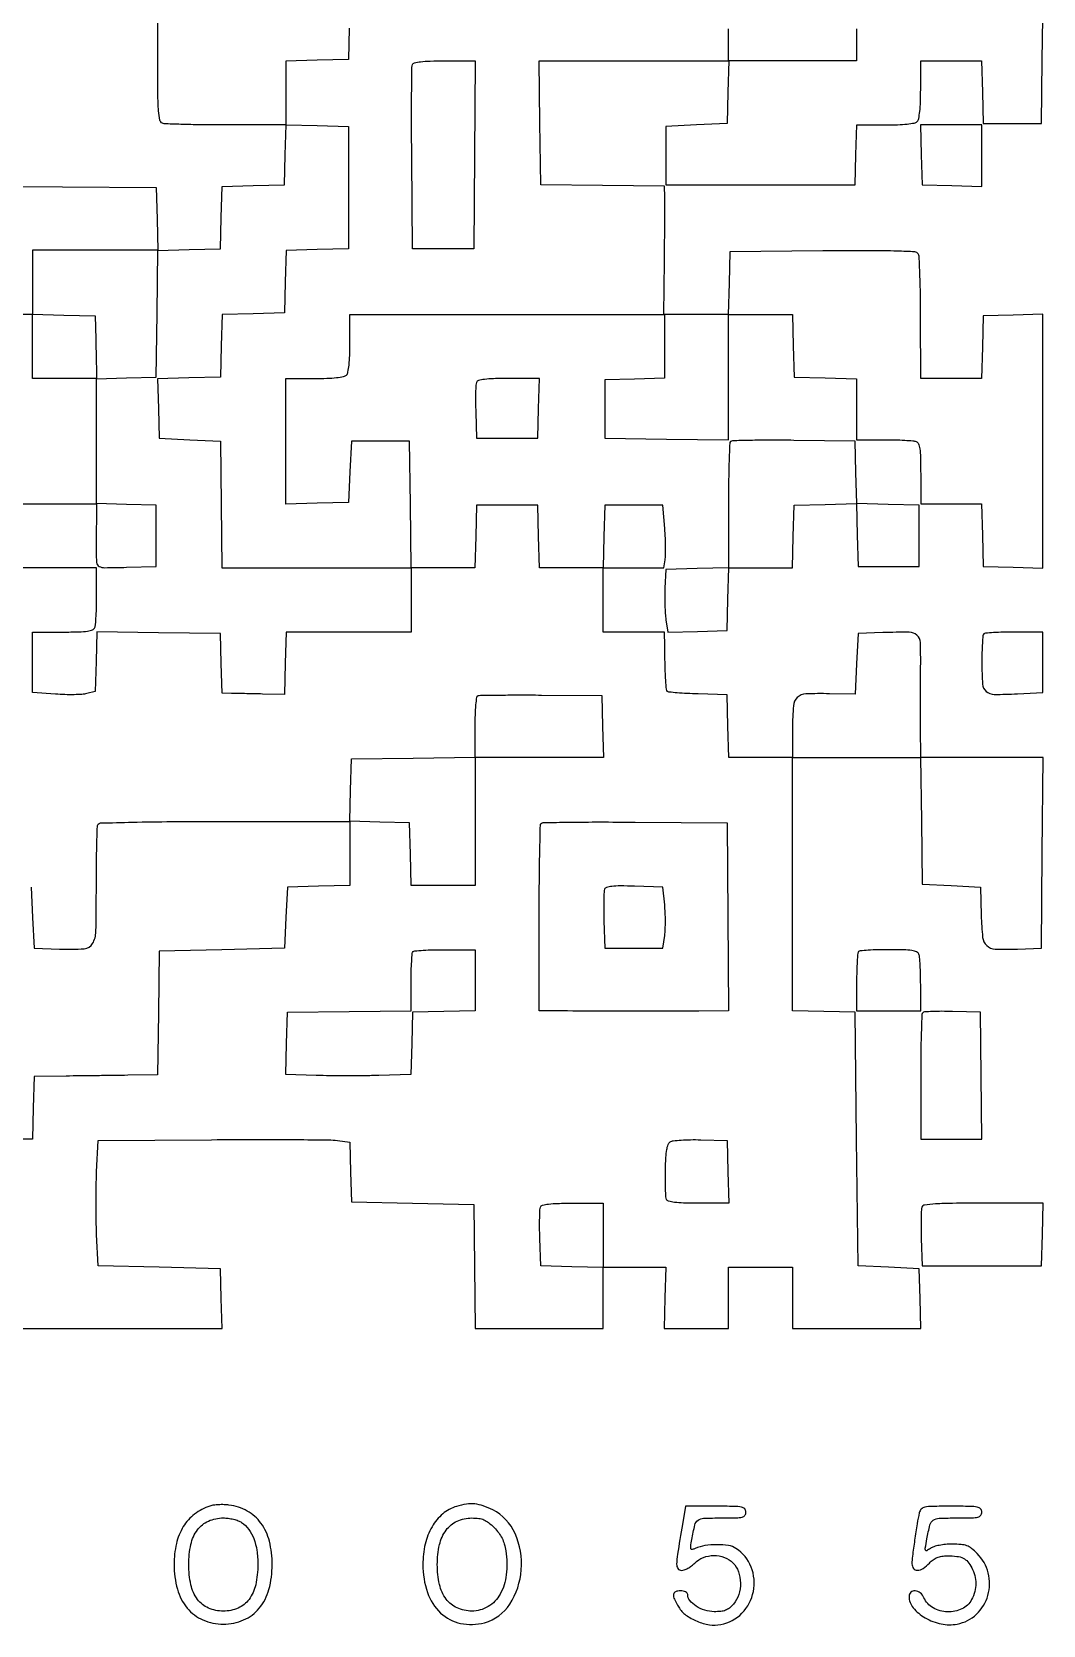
# Model space of a CAD drawing. Extents: x 179 to 1071, y 112 to 1107.
# Drawn here: x 724 to 1071, y 112 to 659 of the extents above; entities that cross this region are included whole.
import ezdxf

# ---------------------------------------------------------------- set-up
doc = ezdxf.new("R2010")
doc.units = 0

msp = doc.modelspace()

# ---------------------------------------------------------------- linework, layer by layer
for points in [[(702, 214), (745.534983, 214), (789.069966, 214), (788.784983, 224.25), (788.5, 234.5), (767.5, 235), (746.5, 235.5), (746, 246.25, -0.007319), (745.844124, 251.143845, -0.004301), (745.79375, 257, -0.004301), (745.844124, 262.856155, -0.007319), (746, 267.75), (746.5, 278.5), (785.5, 278.793658, -0.001505), (800.748164, 278.862581, -0.002148), (814.282093, 278.82487, -0.001174), (825.724706, 278.71695, -0.032398), (828.715636, 278.487539), (832.931273, 277.88776), (833.215636, 267.69388), (833.5, 257.5), (854.5, 257), (875.5, 256.5), (875.769888, 235.25), (876.039775, 214), (898.019888, 214), (920, 214), (920, 224.5), (920, 235), (930.75, 235.00211), (941.5, 235.00422), (941.185662, 224.50211), (940.871323, 214), (951.935662, 214), (963, 214), (963, 224.5), (963, 235), (974, 235), (985, 235), (985, 224.5), (985, 214), (1007.034983, 214), (1029.069966, 214), (1028.784983, 224.25), (1028.5, 234.5), (1018, 235), (1007.5, 235.5), (1007, 279), (1006.5, 322.5), (995.75, 322.783832), (985, 323.067663), (985, 366.533832), (985, 410), (1006.980498, 410), (1028.960995, 410), (1029.230498, 388.25), (1029.5, 366.5), (1039.5, 366), (1049.5, 365.5), (1049.78602, 355.765906, 0.018563), (1050.288309, 348.223421, 0.181953), (1051.69017, 345.419268, 0.179528), (1054.602547, 344.215405, 0.01798), (1062.259538, 344.209712), (1070.5, 344.5), (1070.763664, 377.25), (1071.027329, 410), (1050.013664, 410), (1029, 410), (1028.914061, 420.25, -0.00191), (1028.892623, 424.947798, -0.001083), (1028.900725, 430.635728, -0.001082), (1028.933707, 436.367535, -0.001783), (1028.98934, 441.212054, 0.012933), (1028.900453, 449.430724, 0.204244), (1027.735056, 451.908602, 0.182712), (1025.080826, 452.928295, 0.010014), (1016, 452.795054), (1007.5, 452.5), (1007, 442.065722), (1006.5, 431.631443), (997.704684, 431.826653, 0.015735), (989.53858, 431.750904, 0.179481), (986.615159, 430.528927, 0.189304), (985.276959, 427.726614, 0.017835), (985, 419.964816), (985, 410), (974.033832, 410), (963.067663, 410), (962.783832, 420.75), (962.5, 431.5), (952.560598, 431.772735, -0.005103), (948.710893, 431.917699, -0.007801), (945.376729, 432.129521, -0.003444), (942.555841, 432.372536, -0.174895), (942.062331, 432.604335, -0.174373), (941.694292, 433.38585, -0.008212), (941.462677, 436.333159, -0.008696), (941.264525, 440.772269, -0.002012), (941.091064, 448.25), (941, 453), (930.5, 453), (920, 453), (920, 464), (920, 475), (930.375, 475), (940.75, 475), (941.244434, 477.75, 0.039272), (941.398976, 479.299801, 0.008128), (941.411669, 482.042188, 0.008495), (941.320258, 485.235542, 0.007917), (941.119434, 488.5), (940.5, 496.5), (930.5, 496.5), (920.5, 496.5), (920.216168, 485.75), (919.932337, 475), (909, 475), (898.067663, 475), (897.783832, 485.75), (897.5, 496.5), (887, 496.5), (876.5, 496.5), (876.216168, 485.75), (875.932337, 475), (864.985671, 475), (854.039005, 475), (853.769502, 496.75), (853.5, 518.5), (843.5, 518.5), (833.5, 518.5), (833, 508), (832.5, 497.5), (821.75, 497.216168), (811, 496.932337), (811, 518.466168), (811, 540), (820.8, 540, 0.008695), (825.071747, 540.074295, 0.018472), (828.369558, 540.311224, 0.019349), (830.799696, 540.671932, 0.150969), (831.8, 541.2, 0.150969), (832.328068, 542.200304, 0.019349), (832.688776, 544.630442, 0.018472), (832.925705, 547.928253, 0.008695), (833, 552.2), (833, 562), (887, 562), (941, 562), (941, 551.034983), (941, 540.069966), (930.75, 539.784983), (920.5, 539.5), (920.5, 529.5), (920.5, 519.5), (941.75, 519.230112), (963, 518.960225), (963, 540.480112), (963, 562), (973.966168, 562), (984.932337, 562), (985.216168, 551.25), (985.5, 540.5), (996.25, 540.216168), (1007, 539.932337), (1007, 529.466168), (1007, 519), (1016.418213, 519, -0.005951), (1020.140776, 518.955695, -0.007831), (1023.534475, 518.821697, -0.005915), (1026.361889, 518.632106, -0.07203), (1027.418213, 518.393011, -0.205218), (1028.23239, 517.601595, -0.063068), (1028.69735, 515.913621, -0.030363), (1028.940414, 512.960143, -0.005351), (1029, 507.393011), (1029, 497), (1039.466168, 497), (1049.932337, 497), (1050.216168, 486.25), (1050.5, 475.5), (1060.75, 475.215017), (1071, 474.930034), (1071, 518.5), (1071, 562.069966), (1060.75, 561.784983), (1050.5, 561.5), (1050.216168, 550.75), (1049.932337, 540), (1039.466168, 540), (1029, 540), (1028.984687, 560.75, 0.003606), (1028.920739, 568.793811, 0.005493), (1028.738127, 575.776074, 0.002207), (1028.490203, 581.739938, 0.130645), (1028.166836, 582.764295, 0.241759), (1027.006827, 583.445189, 0.006458), (1020.895282, 583.710935, 0.008037), (1011.662586, 583.844504, 0.001667), (995.432148, 583.764295), (963.5, 583.5), (963.216168, 572.75), (962.932337, 562), (951.887126, 562), (940.841915, 562), (941.018567, 580.25, 0.000673), (941.079078, 587.511441, 0.000848), (941.114654, 594.234783, 0.000673), (941.127344, 599.875792, 0.006766), (941.097609, 602.230112), (941, 605.960225), (919.75, 606.230112), (898.5, 606.5), (898.230112, 627.75), (897.960225, 649), (930.513944, 649), (963.067663, 649), (962.783832, 638.25), (962.5, 627.5), (952, 627), (941.5, 626.5), (941.5, 616.5), (941.5, 606.5), (974, 606.5), (1006.5, 606.5), (1006.784983, 616.75), (1007.069966, 627), (1016.834983, 627, 0.00874), (1021.089346, 627.074375, 0.018513), (1024.377065, 627.311444, 0.019392), (1026.800997, 627.672291, 0.150838), (1027.8, 628.2, 0.150969), (1028.328068, 629.200304, 0.019349), (1028.688776, 631.630442, 0.018472), (1028.925705, 634.928253, 0.008695), (1029, 639.2), (1029, 649), (1039.466168, 649), (1049.932337, 649), (1050.216168, 638.25), (1050.5, 627.5), (1060.5, 627.5), (1070.5, 627.5), (1070.769502, 649.25), (1071.039005, 671)], [(832.783485, 660.215829), (832.5, 649.5), (821.75, 649.216168), (811, 648.932337), (811, 637.966168), (811, 627), (790.581787, 627, -0.002771), (782.642891, 627.043995, -0.004125), (775.696775, 627.178303, -0.001841), (769.779435, 627.363369, -0.083055), (768.581787, 627.606989, -0.258697), (767.696146, 628.662537, -0.030015), (767.275578, 631.835307, -0.015901), (767.049566, 637.485827, -0.002045), (767, 649.606989), (767, 671)], [(702.039695, 606.027654), (734.269847, 605.763827), (766.5, 605.5), (766.784171, 594.716515), (767.068343, 583.93303), (777.784171, 584.216515), (788.5, 584.5), (788.783492, 595.216508), (789.066984, 605.933016), (799.783492, 606.216508), (810.5, 606.5), (810.785353, 616.783473), (811.070705, 627.066946), (821.785353, 626.783473), (832.5, 626.5), (832.5, 605.5), (832.5, 584.5), (821.783492, 584.216508), (811.066984, 583.933016), (810.783492, 573.216508), (810.5, 562.5), (799.783492, 562.216508), (789.066984, 561.933016), (788.783492, 551.216508), (788.5, 540.5), (777.715394, 540.215817), (766.930789, 539.931635), (767.215394, 529.715817), (767.5, 519.5), (778, 519), (788.5, 518.5), (788.769502, 496.75), (789.039005, 475), (821.519502, 475), (854, 475), (854, 464), (854, 453), (832.533832, 453), (811.067663, 453), (810.783832, 442.279882), (810.5, 431.559765), (803, 431.722392, 0.000144), (799.892804, 431.78887, 0.000141), (796.758714, 431.854135, 0.000139), (794.005162, 431.909938, 0.000526), (792.284983, 431.942509), (789.069966, 432), (788.784983, 442.25), (788.5, 452.5), (767.285202, 452.769785), (746.070403, 453.03957), (745.785202, 442.83969), (745.5, 432.639811), (742.589847, 431.863557, -0.049614), (740.975133, 431.600449, -0.011603), (738.231596, 431.492919, -0.011849), (735.054745, 431.517471, -0.011385), (731.839847, 431.691869), (724, 432.296435), (724, 442.648217), (724, 453), (734.393011, 453, 0.005351), (739.960143, 453.059586, 0.030363), (742.913621, 453.30265, 0.063068), (744.601595, 453.76761, 0.205218), (745.393011, 454.581787, 0.07203), (745.632106, 455.638111, 0.005915), (745.821697, 458.465525, 0.007831), (745.955695, 461.859224, 0.005951), (746, 465.581787), (746, 475), (724, 475), (702, 475)], [(723.5, 365.5), (724, 355), (724.5, 344.5), (733.243181, 344.211167, 0.023959), (741.747799, 344.337778, 0.250568), (744.616401, 346.111651, 0.127355), (745.757139, 350.192095, 0.004897), (745.906976, 366.026927, -0.002845), (745.948436, 373.764816, -0.004409), (746.081133, 380.443282, -0.001463), (746.263263, 386.2028, -0.130492), (746.509183, 387.014858, -0.252893), (747.304299, 387.472038, -0.000952), (758.259455, 387.74072, -0.003986), (771.805739, 387.939111, -0.001668), (790.059017, 388), (833, 388), (833, 377.033832), (833, 366.067663), (822.25, 365.783832), (811.5, 365.5), (811, 355), (810.5, 344.5), (789, 344), (767.5, 343.5), (767.230112, 322.25), (766.960225, 301), (756.730112, 300.878498, -0.000016), (752.020408, 300.822715, -0.000009), (746.273845, 300.754941, -0.000009), (740.454193, 300.686515, -0.000015), (735.5, 300.628498), (724.5, 300.5), (724.216168, 289.75), (723.932337, 279), (714.547956, 279, 0.005972)]]:
    msp.add_lwpolyline(points, format="xyb")
for points in [[(1007, 660), (1007, 649), (985, 649), (963, 649), (963, 659.966168)], [(702, 497), (723.956522, 497), (745.913043, 497), (745.913043, 518.5), (745.913043, 540), (734.956522, 540), (724, 540), (724, 551), (724, 562), (713, 562)]]:
    msp.add_lwpolyline(points)
for points in [[(875.763853, 616.75), (875.5, 584.5), (865, 584.5), (854.5, 584.5), (854.235201, 615.490243, -0.00149), (854.168607, 627.460077, -0.00234), (854.19019, 637.747155, -0.000598), (854.261817, 646.729866, -0.089548), (854.453816, 647.740243, -0.249213), (855.148104, 648.344177, -0.028434), (857.264084, 648.708674, -0.02195), (860.505531, 648.935426, -0.006487), (865.482468, 649), (876.027706, 649)], [(724, 573.033832), (724, 562.067663), (734.75, 561.783832), (745.5, 561.5), (745.694168, 553.5, -0.000132), (745.772598, 550.232968, -0.00014), (745.847699, 547.031911, -0.000133), (745.910832, 544.276643, -0.000649), (745.944168, 542.715017), (746, 539.930034), (756.25, 540.215017), (766.5, 540.5), (766.769502, 562.25), (767.039005, 584), (745.519502, 584), (724, 584)], [(876.42719, 538.670857, 0.080952), (876.238236, 537.761419, 0.005495), (876.152581, 535.111648, 0.007759), (876.13413, 531.934715, 0.005737), (876.208575, 528.420857), (876.5, 519.5), (887, 519.5), (897.5, 519.5), (897.784983, 529.75), (898.069966, 540), (887.503598, 540, 0.006144), (882.349261, 539.93666, 0.023717), (879.157972, 539.706485, 0.035039), (877.151615, 539.321714, 0.24071)], [(963.686013, 518.35268, 0.189479), (963.407726, 517.713936, 0.001293), (963.201516, 511.611454, 0.004786), (963.049493, 504.58149, 0.003013), (963, 496.367165), (963, 475.067663), (952.25, 474.783832), (941.5, 474.5), (941.184988, 468, 0.010926), (941.1105, 465.197677, 0.008514), (941.14799, 462.150877, 0.008623), (941.280303, 459.312158, 0.02063), (941.501397, 457.21575), (942.132818, 452.9315), (952.316409, 453.21575), (962.5, 453.5), (962.783832, 464.25), (963.067663, 475), (974, 475), (984.932337, 475), (985.216168, 485.75), (985.5, 496.5), (996.215829, 496.783485), (1006.931657, 497.06697), (1007.215829, 486.283485), (1007.5, 475.5), (1018, 475.5), (1028.5, 475.5), (1028.5, 486), (1028.5, 496.5), (1017.783492, 496.783492), (1007.066984, 497.066984), (1006.783492, 507.783492), (1006.5, 518.5), (985.436013, 518.769346, 0.003085), (977.311969, 518.823103, 0.004901), (970.358056, 518.758056, 0.001338), (964.324385, 518.626314, 0.192551)], [(745.9, 490.034983, 0.000453), (745.861718, 487.158304, 0.000478), (745.829375, 484.332151, 0.000456), (745.806043, 481.895281, 0.002165), (745.8, 480.5, 0.027418), (746.002757, 476.805212, 0.253459), (746.884427, 475.533212, 0.119902), (748.831797, 475.078144, 0.004674), (756.25, 475.215017), (766.5, 475.5), (766.5, 486), (766.5, 496.5), (756.25, 496.784983), (746, 497.069966)], [(1050.666667, 452.333333, 0.17604), (1050.400473, 451.763307, 0.005394), (1050.195833, 449.131169, 0.010012), (1050.048314, 445.979912, 0.006689), (1050, 442.368517, 0.017724), (1050.255816, 435.154068, 0.199394), (1051.513227, 432.644681, 0.178397), (1054.25107, 431.615471, 0.013692), (1062.25, 431.782559), (1071, 432.205232), (1071, 442.602616), (1071, 453), (1061.166667, 453, 0.006327), (1057.350087, 452.951706, 0.009526), (1054.026042, 452.804167, 0.004912), (1051.241448, 452.599886, 0.177413)], [(919.783832, 420.632081), (920.067663, 410), (898.033832, 410), (876, 410), (876, 388), (876, 366), (865.033832, 366), (854.067663, 366), (853.783832, 376.75), (853.5, 387.5), (843.216527, 387.785353), (832.933054, 388.070705), (833.216527, 398.785353), (833.5, 409.5), (854.75, 409.769888), (876, 410.039775), (876, 420.436554, -0.008229), (876.068482, 424.597227, -0.014966), (876.282022, 427.990572, -0.009671), (876.582952, 430.663349, -0.286768), (876.998364, 431.166667, -0.077545), (877.784282, 431.299521, -0.000694), (883.799252, 431.367445, -0.00237), (890.722396, 431.40319, -0.001526), (898.748364, 431.382081), (919.5, 431.264163)], [(962.763853, 355.25), (963.027706, 323), (952.763853, 322.926805, -0.00126), (944.527276, 322.888824, -0.000694), (934.455126, 322.881746, -0.00058), (922.339842, 322.904102, -0.000334), (907.75, 322.957682), (898, 323), (898, 354.833333, -0.002001), (898.049029, 367.086392, -0.003231), (898.199888, 377.515513, -0.000593), (898.402981, 386.698691, -0.192864), (898.680468, 387.347135, -0.194926), (899.328722, 387.621499, -0.000608), (908.434599, 387.750224, -0.003285), (918.778546, 387.815907, -0.002034), (930.930468, 387.763802), (962.5, 387.5)], [(920.44275, 364.711405, 0.081149), (920.248444, 363.774362, 0.00524), (920.158923, 360.981301, 0.007536), (920.137209, 357.634347, 0.00554), (920.210159, 353.924983), (920.5, 344.5), (930.5, 344.5), (940.5, 344.5), (941.08534, 348.886315, 0.022863), (941.269448, 350.99849, 0.010307), (941.326793, 353.780045, 0.01018), (941.266834, 356.724741, 0.013684), (941.08534, 359.386315), (940.5, 365.5), (930.732592, 365.786422, 0.006215), (925.820487, 365.869374, 0.027145), (922.9185, 365.724677, 0.046335), (921.158442, 365.373938, 0.232847)], [(876, 333.533832), (876, 323.067663), (865.25, 322.783832), (854.5, 322.5), (854.217057, 311.837601), (853.934114, 301.175203), (842.896523, 300.837601, -0.004776), (837.911622, 300.732779, -0.002919), (832.027905, 300.699624, -0.002925), (826.198828, 300.734914, -0.005192), (821.396568, 300.841971), (810.934202, 301.183942), (811.217101, 311.841971), (811.5, 322.5), (832.75, 322.769888), (854, 323.039775), (854, 332.853221, -0.006339), (854.048294, 336.662176, -0.009543), (854.195833, 339.9798, -0.004928), (854.400127, 342.75872, -0.177365), (854.666667, 343.333333, -0.178563), (855.245497, 343.600197, -0.004516), (858.172917, 343.804167, -0.009111), (861.658388, 343.951724, -0.006022), (865.666667, 344), (876, 344)], [(1007.666667, 343.333333, 0.177413), (1007.400114, 342.758552, 0.004912), (1007.195833, 339.973958, 0.009526), (1007.048294, 336.649913, 0.006327), (1007, 332.833333), (1007, 323), (1018, 323), (1029, 323), (1029, 331.918213, 0.006277), (1028.955669, 335.449196, 0.008159), (1028.821697, 338.68135, 0.006338), (1028.631778, 341.373807, 0.070946), (1028.393011, 342.418213, 0.199759), (1027.624187, 343.225925, 0.066055), (1026.020372, 343.693741, 0.032092), (1023.231606, 343.939041, 0.005893), (1018.059678, 344, 0.006396), (1014.284117, 343.951702, 0.009619), (1010.994614, 343.804167, 0.005003), (1008.240534, 343.599816, 0.177151)], [(1029.700461, 322.367127, 0.189277), (1029.416395, 321.715812, 0.00134), (1029.20576, 315.60576, 0.004874), (1029.05054, 308.561626, 0.003071), (1029, 300.333333), (1029, 279), (1039.519502, 279), (1050.039005, 279), (1049.769502, 300.75), (1049.5, 322.5), (1039.950461, 322.783794, 0.007041), (1036.240283, 322.841782, 0.010544), (1033.000338, 322.778463, 0.005798), (1030.297812, 322.637197, 0.182377)], [(962.783832, 267.75), (963.067663, 257), (952.640821, 257, -0.00628), (947.573325, 257.063651, -0.023847), (944.416011, 257.293925, -0.034974), (942.42458, 257.677759, -0.240498), (941.70593, 258.32395, -0.077439), (941.511884, 259.226218, -0.005429), (941.391495, 261.818325, -0.007586), (941.328126, 264.926847, -0.005637), (941.348942, 268.36053, -0.008361), (941.494775, 272.640834, -0.029485), (941.796132, 275.376083, -0.046789), (942.26938, 277.139469, -0.1602), (943, 278.055243, -0.117185), (944.031666, 278.427605, -0.011309), (946.703125, 278.669919, -0.013884), (949.943633, 278.799846, -0.010538), (953.5, 278.768663), (962.5, 278.5)], [(920, 245.966168), (920, 234.932337), (909.25, 235.216168), (898.5, 235.5), (898.210159, 244.924983, -0.005394), (898.136178, 248.631743, -0.007376), (898.154817, 251.970602, -0.005045), (898.239658, 254.758353, -0.081654), (898.428774, 255.674983, -0.241018), (899.150647, 256.322788, -0.034741), (901.157558, 256.706476, -0.023677), (904.342601, 256.936534, -0.00619), (909.468615, 257), (920, 257)], [(1029.428774, 255.674983, 0.081654), (1029.239658, 254.758353, 0.005045), (1029.154817, 251.970602, 0.007376), (1029.136178, 248.631743, 0.005394), (1029.210159, 244.924983), (1029.5, 235.5), (1050, 235.5), (1070.5, 235.5), (1070.783832, 246.25), (1071.067663, 257), (1050.502447, 257, 0.002631), (1039.97284, 256.944601, 0.013068), (1034.058858, 256.727711, 0.015137), (1030.329498, 256.379632, 0.277041)], [(784.913572, 153.088032, 0.086426), (779.650359, 150.333908, 0.091742), (775.75481, 146.009792, 0.082486), (773.384573, 140.172893, 0.05534), (772.588235, 133, 0.067746), (773.73895, 124.546135, 0.105621), (777.127202, 118.054274, 0.118766), (782.529389, 114.007879, 0.101965), (789.5, 112.571429, 0.100519), (796.486579, 113.990328, 0.121087), (801.839428, 117.990168, 0.106894), (805.168852, 124.462854, 0.06562), (806.294118, 133, 0.060865), (805.319771, 140.974537, 0.096662), (802.425148, 147.189339, 0.109148), (797.71446, 151.360693, 0.095532), (791.453823, 153.413392, 0.024598), (789.750506, 153.545075, 0.019421), (787.901672, 153.52498, 0.019818), (786.183275, 153.371055, 0.045208)], [(869.619302, 152.965577, 0.103791), (864.880689, 150.390624, 0.085403), (861.183932, 145.964093, 0.075144), (858.837242, 140.009431, 0.056409), (858.043924, 133, 0.081055), (859.606716, 123.423047, 0.123532), (864.125638, 116.362541, 0.139424), (870.985303, 112.80368, 0.116663), (879.21074, 113.056746, 0.186345), (887.895991, 119.409234, 0.12512), (891.830747, 131.208091, 0.122123), (889.689482, 143.674586, 0.174384), (882.03811, 151.75, 0.03301), (878.736723, 153.149943, 0.059444), (875.868875, 153.780176, 0.060861), (872.979616, 153.710819, 0.036352)], [(795.783205, 147.439296, -0.080259), (798.233578, 145.057599, -0.067716), (799.982603, 141.887829, -0.057325), (801.024773, 137.881021, -0.034998), (801.366848, 133, -0.053369), (800.624151, 126.061748, -0.106621), (798.355946, 121.059581, -0.130729), (794.599803, 118.067472, -0.103536), (789.5, 117, -0.103536), (784.400197, 118.067472, -0.130729), (780.644054, 121.059581, -0.106621), (778.375849, 126.061748, -0.053369), (777.633152, 133, -0.053369), (778.375849, 139.938252, -0.106621), (780.644054, 144.940419, -0.130729), (784.400197, 147.932528, -0.103536), (789.5, 149, -0.033379), (791.21596, 148.885317, -0.027507), (793.018374, 148.541543, -0.028357), (794.642657, 148.038799, -0.063623)], [(882.510276, 145.689724, -0.033317), (884.091958, 143.881939, -0.046829), (885.227214, 142.065494, -0.046583), (886.008687, 140.061998, -0.0325), (886.52382, 137.689724, -0.063702), (886.70139, 129.477134, -0.102495), (884.574125, 122.833694, -0.128697), (880.435214, 118.56662, -0.138314), (874.85, 117.022236, -0.105679), (869.810702, 118.126329, -0.127279), (866.05003, 121.164089, -0.104734), (863.756598, 126.172301, -0.055237), (863, 133, -0.055237), (863.756598, 139.827699, -0.104734), (866.05003, 144.835911, -0.127279), (869.810702, 147.873671, -0.105679), (874.85, 148.977764, -0.03122), (877.254772, 148.839799, -0.071552), (879.003376, 148.369781, -0.068455), (880.595006, 147.411061, -0.026645)], [(947.15933, 146.75, 0.002067), (945.49421, 136.541388, 0.034349), (945.188962, 133.116048, 0.160725), (945.650944, 131.614693, 0.24301), (946.841002, 131, 0.08929), (947.810215, 131.174472, 0.036149), (949.035965, 131.734375, 0.034315), (950.299823, 132.543314, 0.036877), (951.409091, 133.5, -0.104455), (954.362845, 135.423592, -0.091663), (957.986213, 136.10645, -0.091938), (961.604778, 135.448351, -0.105928), (964.545455, 133.545455, -0.112561), (966.427722, 130.551316, -0.081741), (967.111195, 126.661248, -0.080149), (966.513347, 122.682774, -0.100651), (964.697876, 119.435149, -0.041761), (963.32592, 118.086159, -0.079437), (961.997597, 117.299025, -0.07053), (960.384404, 116.911803, -0.027144), (958.077275, 116.81837, -0.071427), (954.863544, 117.325177, -0.068586), (951.873585, 118.71814, -0.078233), (949.727805, 120.634903, -0.173089), (949, 122.674314, 0.177531), (948.811539, 123.18837, 0.095394), (948.278546, 123.617431, 0.072932), (947.473011, 123.904162, 0.049129), (946.5, 124, 0.096397), (944.813739, 123.671849, 0.277745), (944.126445, 122.757482, 0.139185), (944.412376, 121.129516, 0.024284), (945.91908, 118.365039, 0.098977), (948.394401, 115.680554, 0.059365), (952.19273, 113.555865, 0.058508), (956.464114, 112.352825, 0.085986), (960.355415, 112.406898, 0.154399), (967.619797, 116.298673, 0.144888), (971.54949, 123.758896, 0.144852), (970.786008, 132.157601, 0.154307), (965.573336, 138.543906, 0.107726), (963.008917, 139.525049, 0.038215), (959.06993, 139.818649, 0.038283), (954.927193, 139.49268, 0.065665), (951.608448, 138.516065, -0.053745), (950.562924, 138.181214, -0.365585), (950.121927, 138.421229, -0.129437), (950.03044, 139.220616, -0.008083), (950.411765, 141.588692, -0.014806), (951.45535, 146.596967, -0.178181), (952.530111, 148.21015, -0.149218), (954.472026, 148.884387, -0.009483), (960.567388, 149, 0.004942), (965.656604, 149.050307, 0.053326), (967.695923, 149.309294, 0.173246), (968.63468, 149.918928, 0.164396), (969, 151, 0.192199), (968.563881, 152.092638, 0.156567), (967.450332, 152.701911, 0.043892), (965.001177, 152.953356, 0.003645), (958.602655, 153), (948.20531, 153)], [(1028.528226, 150.75, 0.015161), (1027.799292, 147.010778, 0.004788), (1026.934083, 141.386239, 0.00385), (1026.176258, 135.82169, 0.031085), (1026.007554, 133.25, 0.166591), (1026.551077, 131.646433, 0.243537), (1027.876001, 131.02902, 0.137857), (1029.842751, 131.671369, 0.056795), (1032, 133.5, -0.045172), (1033.302607, 134.657133, -0.061742), (1034.668853, 135.426231, -0.059394), (1036.222833, 135.857544, -0.038041), (1038.092527, 136, -0.027119), (1041.443615, 135.818108, -0.085411), (1043.600313, 135.200602, -0.105912), (1045.1642, 133.986097, -0.055608), (1046.536985, 131.928479, -0.05518), (1047.584003, 129.204827, -0.06554), (1047.929609, 126.47338, -0.065037), (1047.556988, 123.72842, -0.053159), (1046.481811, 120.964827, -0.163477), (1043.192963, 117.779187, -0.121798), (1038.209726, 116.75362, -0.120318), (1033.27559, 118.166669, -0.1575), (1030.131896, 121.609865, 0.115481), (1028.844573, 123.277252, 0.149259), (1027.063462, 124.003257, 0.214781), (1025.616145, 123.503612, 0.206683), (1025, 122.076725, 0.177076), (1026.431012, 118.162754, 0.087687), (1030.549815, 114.729767, 0.079083), (1036.083399, 112.633847, 0.097728), (1041.586287, 112.582165, 0.144046), (1048.177287, 115.943196, 0.134959), (1052.101619, 122.419195, 0.131864), (1052.211609, 130.11309, 0.134973), (1048.444603, 136.75, 0.02819), (1046.459522, 138.526, 0.078418), (1044.83778, 139.448066, 0.070504), (1042.912323, 139.878016, 0.019732), (1039.822506, 140, 0.022842), (1037.550077, 139.896133, 0.0255), (1035.37961, 139.585084, 0.02726), (1033.541998, 139.120098, 0.077321), (1032.358861, 138.538802, -0.026187), (1031.068263, 137.732085, -0.458085), (1030.658112, 137.883116, -0.132046), (1030.585295, 138.637031, -0.003931), (1031.139787, 141.788802, -0.016962), (1032.192134, 146.586382, -0.179763), (1033.312895, 148.205146, -0.143713), (1035.327024, 148.881607, -0.009638), (1041.468615, 149, 0.004857), (1046.623614, 149.050078, 0.052759), (1048.683577, 149.308607, 0.172444), (1049.631019, 149.918296, 0.165863), (1050, 151, 0.193315), (1049.560968, 152.093102, 0.155845), (1048.439882, 152.702294, 0.043563), (1045.973316, 152.953478, 0.003604), (1039.519052, 153, 0.003652), (1032.898555, 152.951641, 0.046864), (1030.437736, 152.684169, 0.150519), (1029.214301, 152.014658, 0.137974)]]:
    msp.add_lwpolyline(points, format="xyb", close=True)
msp.add_lwpolyline([(1029.215017, 616.75), (1029.5, 606.5), (1039.75, 606.215017), (1050, 605.930034), (1050, 616.465017), (1050, 627), (1039.465017, 627), (1028.930034, 627)], close=True)

doc.saveas('drawing.dxf')
